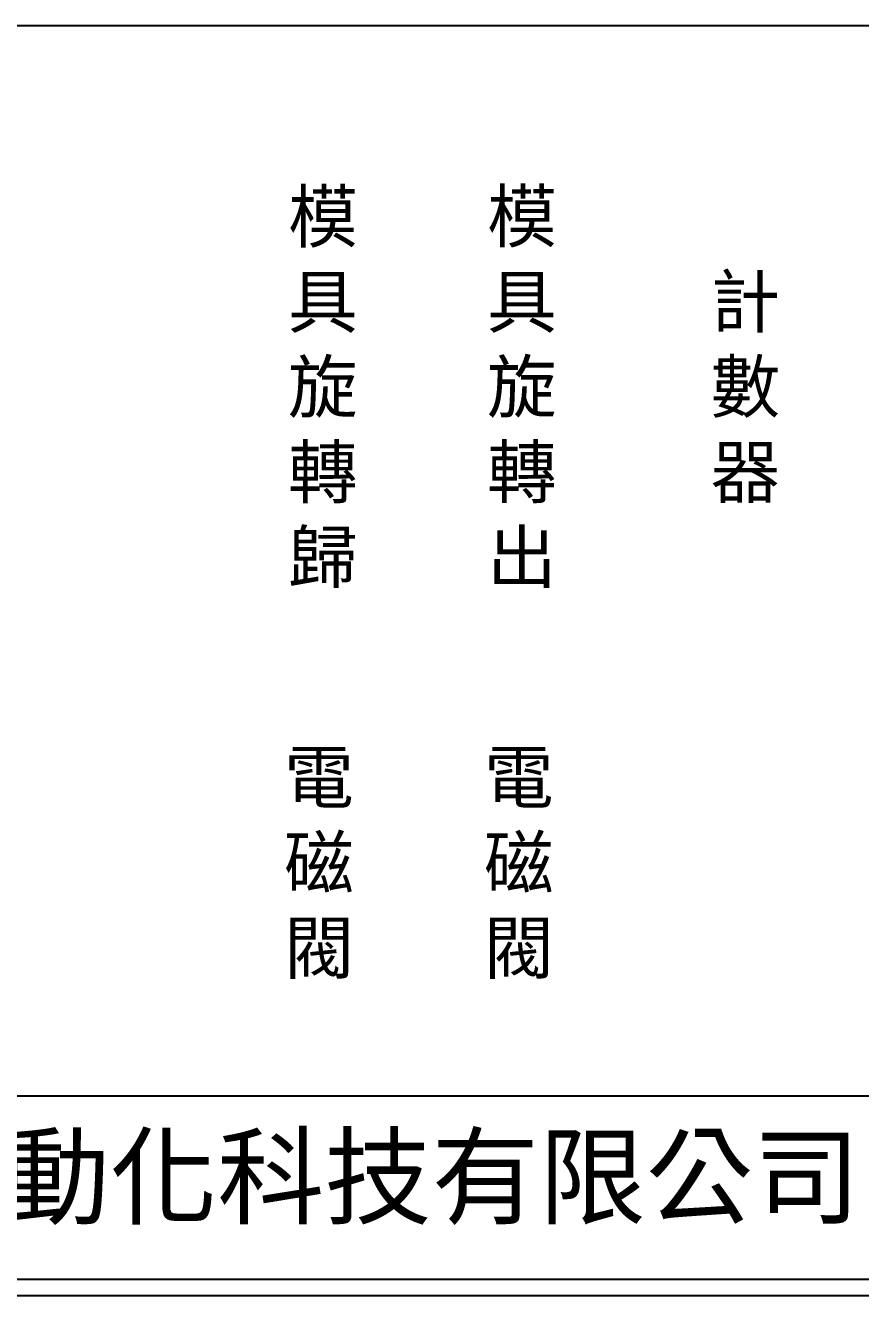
# Model space of a CAD drawing. Extents: x 325 to 612, y 3 to 207.
# Drawn here: x 390.2 to 454, y 3 to 100 of the extents above; entities that cross this region are included whole.
import ezdxf

# ---------------------------------------------------------------- set-up
doc = ezdxf.new("R2010")
doc.units = 0
doc.layers.add('圖框層', color=7, linetype='CONTINUOUS')
doc.layers.add('標尺寸層', color=3, linetype='CONTINUOUS')
doc.styles.add('CNS', font='romanc.shx', dxfattribs={"bigfont": 'chineset.shx'})
doc.styles.add('STSL', font='KAIU.TTF')

msp = doc.modelspace()

# ---------------------------------------------------------------- linework, layer by layer
at = {"layer": '圖框層', "color": 7}
for p, q in [((326.569, 18.25), (611.07, 18.25)), ((326.569, 4.25), (611.07, 4.25)), ((325.319, 3), (612.319, 3))]:
    msp.add_line(p, q, dxfattribs=at)
at = {"layer": '標尺寸層', "color": 7}
msp.add_line((330.051, 99.958), (607.923, 99.958), dxfattribs=at)

# ---------------------------------------------------------------- texts
at = {"layer": '圖框層', "color": 4, "style": 'STSL'}
msp.add_text('泓陞自動化科技有限公司', height=6, dxfattribs=at).set_placement((363.923, 9.076))
at = {"layer": '標尺寸層', "color": 7, "char_height": 3.9, "attachment_point": 5, "style": 'CNS'}
for s, insert, width in [('{\\fDFKai-SB|b0|i0|c136|p65;模具旋轉歸}', (412.907, 72.165), 2.84806), ('{\\fDFKai-SB|b0|i0|c136|p65;模具旋轉出}', (428.108, 72.167), 2.84806), ('{\\fDFKai-SB|b0|i0|c136|p65;計數器}', (445.18, 72.165), 2.84806), ('{\\fDFKai-SB|b0|i0|c136|p65;電磁閥}', (412.617, 35.841), 8.6627), ('{\\fDFKai-SB|b0|i0|c136|p65;電磁閥}', (427.875, 35.841), 8.6627)]:
    msp.add_mtext(s, dxfattribs=dict(at, insert=insert, width=width))

doc.saveas('drawing.dxf')
